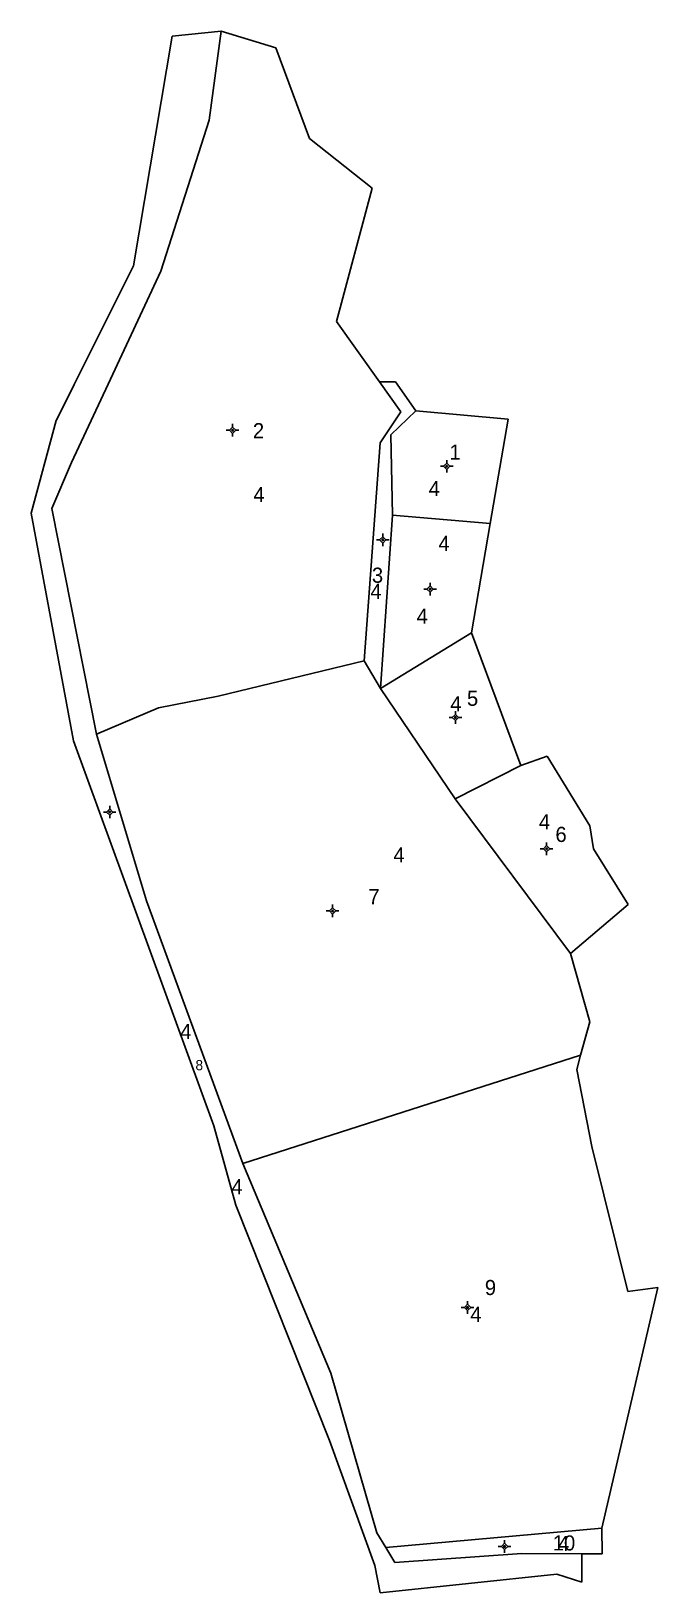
# Model space of a CAD drawing. Extents: x 548436 to 548560, y 1841232 to 1841542.
import ezdxf

# ---------------------------------------------------------------- set-up
doc = ezdxf.new("R2010")
doc.units = 0
for name, color, linetype in [('Level 10', 7, 'Continuous'), ('Level 11', 7, 'Continuous'), ('Level 14', 7, 'Continuous'), ('Level 6', 7, 'Continuous')]:
    doc.layers.add(name, color=color, linetype=linetype)

msp = doc.modelspace()

# ---------------------------------------------------------------- linework, layer by layer
at = {"layer": 'Level 10'}
for p, q in [((548455.95, 1841495.1), (548463.6, 1841540.68)), ((548463.6, 1841540.68), (548473.37, 1841541.67)), ((548473.37, 1841541.67), (548470.95, 1841524.01)), ((548484.2, 1841538.4), (548473.37, 1841541.67)), ((548490.87, 1841520.39), (548484.2, 1841538.4)), ((548470.95, 1841524.01), (548461.38, 1841494.04)), ((548503.36, 1841510.51), (548490.87, 1841520.39)), ((548496.26, 1841484.07), (548503.36, 1841510.51)), ((548444.16, 1841471.53), (548455.95, 1841495.1)), ((548450.91, 1841471.59), (548461.38, 1841494.04)), ((548496.26, 1841484.07), (548504.78, 1841472.06)), ((548440.61, 1841464.43), (548444.15, 1841471.51)), ((548443.66, 1841456.05), (548450.91, 1841471.59)), ((548444.15, 1841471.51), (548444.16, 1841471.53)), ((548504.78, 1841472.06), (548507.95, 1841472.09)), ((548504.78, 1841472.06), (548509.01, 1841466.11)), ((548507.95, 1841472.09), (548511.98, 1841466.3)), ((548509.01, 1841466.11), (548504.91, 1841459.95)), ((548507.02, 1841461.56), (548511.98, 1841466.3)), ((548530.32, 1841464.7), (548511.98, 1841466.3)), ((548440.61, 1841464.43), (548435.65, 1841446)), ((548526.77, 1841443.99), (548530.32, 1841464.7)), ((548504.91, 1841459.95), (548501.77, 1841416.68)), ((548507.39, 1841445.61), (548507.02, 1841461.56)), ((548443.66, 1841456.05), (548439.71, 1841446.92)), ((548439.71, 1841446.92), (548448.64, 1841402.12)), ((548435.65, 1841446), (548444.04, 1841400.85)), ((548507.39, 1841445.61), (548505.02, 1841411.21)), ((548507.39, 1841445.61), (548526.77, 1841443.99)), ((548523.04, 1841422.29), (548526.77, 1841443.99)), ((548505.02, 1841411.21), (548523.04, 1841422.29)), ((548532.84, 1841395.96), (548523.04, 1841422.29)), ((548472.77, 1841409.68), (548501.77, 1841416.68)), ((548501.77, 1841416.68), (548505.02, 1841411.21)), ((548460.91, 1841407.4), (548472.77, 1841409.68)), ((548505.02, 1841411.21), (548519.82, 1841389.29)), ((548448.64, 1841402.12), (548460.91, 1841407.4)), ((548444.04, 1841400.85), (548471.9, 1841324.41)), ((548458.56, 1841369.05), (548448.64, 1841402.12)), ((548538.09, 1841397.8), (548532.84, 1841395.96)), ((548546.56, 1841383.95), (548538.09, 1841397.8)), ((548532.84, 1841395.96), (548519.82, 1841389.29)), ((548519.82, 1841389.29), (548542.74, 1841358.62)), ((548547.28, 1841379.37), (548546.56, 1841383.95)), ((548554.19, 1841368.36), (548547.28, 1841379.37)), ((548477.69, 1841316.92), (548458.56, 1841369.05)), ((548542.74, 1841358.62), (548554.19, 1841368.36)), ((548542.74, 1841358.62), (548546.52, 1841345.06)), ((548546.52, 1841345.06), (548544.72, 1841338.41)), ((548544.72, 1841338.41), (548477.69, 1841316.92)), ((548544.72, 1841338.41), (548543.95, 1841335.6)), ((548543.95, 1841335.6), (548546.98, 1841320.28)), ((548471.9, 1841324.41), (548476.25, 1841308.67)), ((548546.98, 1841320.28), (548554.12, 1841291.5)), ((548477.69, 1841316.92), (548495.11, 1841275.35)), ((548476.25, 1841308.67), (548494.84, 1841261.96)), ((548560.04, 1841292.31), (548548.93, 1841244.56)), ((548554.12, 1841291.5), (548560.04, 1841292.31)), ((548495.11, 1841275.35), (548504.26, 1841243.64)), ((548494.84, 1841261.96), (548503.84, 1841237.12)), ((548504.26, 1841243.64), (548506.03, 1841240.72)), ((548548.93, 1841244.56), (548506.03, 1841240.72)), ((548548.93, 1841244.56), (548549.03, 1841239.46)), ((548506.03, 1841240.72), (548507.87, 1841237.71)), ((548507.87, 1841237.71), (548533.06, 1841239.53)), ((548533.06, 1841239.53), (548544.93, 1841239.47)), ((548544.98, 1841233.85), (548544.93, 1841239.47)), ((548549.03, 1841239.46), (548544.93, 1841239.47)), ((548503.84, 1841237.12), (548504.94, 1841231.73)), ((548504.94, 1841231.73), (548539.99, 1841235.45)), ((548539.99, 1841235.45), (548544.98, 1841233.85))]:
    msp.add_line(p, q, dxfattribs=at)
at = {"layer": 'Level 11'}
for p, q in [((548475.01, 1841462.47), (548474.38, 1841462.47)), ((548475.63, 1841463.1), (548475.01, 1841462.47)), ((548475.01, 1841462.47), (548475.63, 1841461.85)), ((548475.63, 1841463.72), (548475.63, 1841463.1)), ((548476.26, 1841462.47), (548475.63, 1841463.1)), ((548475.63, 1841461.85), (548476.26, 1841462.47)), ((548476.88, 1841462.47), (548476.26, 1841462.47)), ((548475.63, 1841461.85), (548475.63, 1841461.22)), ((548518.14, 1841455.94), (548517.51, 1841455.31)), ((548518.14, 1841456.56), (548518.14, 1841455.94)), ((548518.76, 1841455.31), (548518.14, 1841455.94)), ((548517.51, 1841455.31), (548516.89, 1841455.31)), ((548517.51, 1841455.31), (548518.14, 1841454.69)), ((548518.14, 1841454.69), (548518.76, 1841455.31)), ((548518.14, 1841454.69), (548518.14, 1841454.06)), ((548519.39, 1841455.31), (548518.76, 1841455.31)), ((548504.82, 1841440.72), (548504.2, 1841440.72)), ((548505.45, 1841441.34), (548504.82, 1841440.72)), ((548504.82, 1841440.72), (548505.45, 1841440.09)), ((548505.45, 1841441.97), (548505.45, 1841441.34)), ((548506.07, 1841440.72), (548505.45, 1841441.34)), ((548505.45, 1841440.09), (548506.07, 1841440.72)), ((548506.7, 1841440.72), (548506.07, 1841440.72)), ((548505.45, 1841440.09), (548505.45, 1841439.47)), ((548514.85, 1841431.56), (548514.22, 1841430.94)), ((548514.85, 1841432.19), (548514.85, 1841431.56)), ((548515.47, 1841430.94), (548514.85, 1841431.56)), ((548514.22, 1841430.94), (548513.6, 1841430.94)), ((548514.22, 1841430.94), (548514.85, 1841430.31)), ((548514.85, 1841430.31), (548515.47, 1841430.94)), ((548514.85, 1841430.31), (548514.85, 1841429.69)), ((548516.1, 1841430.94), (548515.47, 1841430.94)), ((548519.87, 1841406.7), (548519.87, 1841406.08)), ((548519.25, 1841405.45), (548518.62, 1841405.45)), ((548519.87, 1841406.08), (548519.25, 1841405.45)), ((548519.25, 1841405.45), (548519.87, 1841404.83)), ((548520.5, 1841405.45), (548519.87, 1841406.08)), ((548519.87, 1841404.83), (548520.5, 1841405.45)), ((548519.87, 1841404.83), (548519.87, 1841404.2)), ((548521.12, 1841405.45), (548520.5, 1841405.45)), ((548451.23, 1841387.95), (548451.23, 1841387.32)), ((548450.61, 1841386.7), (548449.98, 1841386.7)), ((548451.23, 1841387.32), (548450.61, 1841386.7)), ((548450.61, 1841386.7), (548451.23, 1841386.07)), ((548451.86, 1841386.7), (548451.23, 1841387.32)), ((548451.23, 1841386.07), (548451.86, 1841386.7)), ((548451.23, 1841386.07), (548451.23, 1841385.45)), ((548452.48, 1841386.7), (548451.86, 1841386.7)), ((548537.35, 1841379.4), (548536.72, 1841379.4)), ((548537.97, 1841380.03), (548537.35, 1841379.4)), ((548537.35, 1841379.4), (548537.97, 1841378.78)), ((548537.97, 1841380.65), (548537.97, 1841380.03)), ((548538.6, 1841379.4), (548537.97, 1841380.03)), ((548537.97, 1841378.78), (548538.6, 1841379.4)), ((548537.97, 1841378.78), (548537.97, 1841378.15)), ((548539.22, 1841379.4), (548538.6, 1841379.4)), ((548494.85, 1841367.06), (548494.23, 1841367.06)), ((548495.48, 1841367.69), (548494.85, 1841367.06)), ((548494.85, 1841367.06), (548495.48, 1841366.44)), ((548495.48, 1841368.31), (548495.48, 1841367.69)), ((548496.1, 1841367.06), (548495.48, 1841367.69)), ((548495.48, 1841366.44), (548496.1, 1841367.06)), ((548495.48, 1841366.44), (548495.48, 1841365.81)), ((548496.73, 1841367.06), (548496.1, 1841367.06)), ((548522.27, 1841288.98), (548521.65, 1841288.35)), ((548522.27, 1841289.6), (548522.27, 1841288.98)), ((548522.9, 1841288.35), (548522.27, 1841288.98)), ((548521.65, 1841288.35), (548521.02, 1841288.35)), ((548521.65, 1841288.35), (548522.27, 1841287.73)), ((548522.27, 1841287.73), (548522.9, 1841288.35)), ((548522.27, 1841287.73), (548522.27, 1841287.1)), ((548523.52, 1841288.35), (548522.9, 1841288.35)), ((548529.61, 1841242.17), (548529.61, 1841241.55)), ((548528.99, 1841240.92), (548528.36, 1841240.92)), ((548529.61, 1841241.55), (548528.99, 1841240.92)), ((548528.99, 1841240.92), (548529.61, 1841240.3)), ((548530.24, 1841240.92), (548529.61, 1841241.55)), ((548529.61, 1841240.3), (548530.24, 1841240.92)), ((548529.61, 1841240.3), (548529.61, 1841239.67)), ((548530.86, 1841240.92), (548530.24, 1841240.92))]:
    msp.add_line(p, q, dxfattribs=at)
for centre in [(548475.63, 1841462.47), (548518.14, 1841455.31), (548505.44, 1841440.72), (548514.85, 1841430.94), (548519.87, 1841405.45), (548451.23, 1841386.7), (548537.97, 1841379.4), (548495.48, 1841367.06), (548522.27, 1841288.35), (548529.61, 1841240.92)]:
    msp.add_circle(centre, 0.15, dxfattribs=at)

# ---------------------------------------------------------------- texts
at = {"layer": 'Level 14'}
for p in [(548479.77, 1841448.23), (548514.55, 1841449.4), (548502.99, 1841429.01), (548512.16, 1841424.07), (548518.83, 1841406.67), (548536.43, 1841383.26), (548507.55, 1841376.68), (548465.22, 1841341.62), (548475.4, 1841310.83), (548522.82, 1841285.5), (548540.23, 1841240)]:
    msp.add_text('4', height=3, dxfattribs=at).set_placement(p)
at = {"layer": 'Level 6'}
for s, height, p in [('2', 3, (548479.66, 1841460.89)), ('1', 3, (548518.69, 1841456.64)), ('4', 3, (548516.5, 1841438.53)), ('3', 3, (548503.29, 1841432.2)), ('5', 3, (548522.16, 1841407.77)), ('6', 3, (548539.72, 1841380.75)), ('7', 3, (548502.59, 1841368.4)), ('8', 2.03, (548468.26, 1841335.45)), ('9', 3, (548525.71, 1841290.82)), ('10', 3, (548539.19, 1841240.12))]:
    msp.add_text(s, height=height, dxfattribs=at).set_placement(p)

doc.saveas('drawing.dxf')
